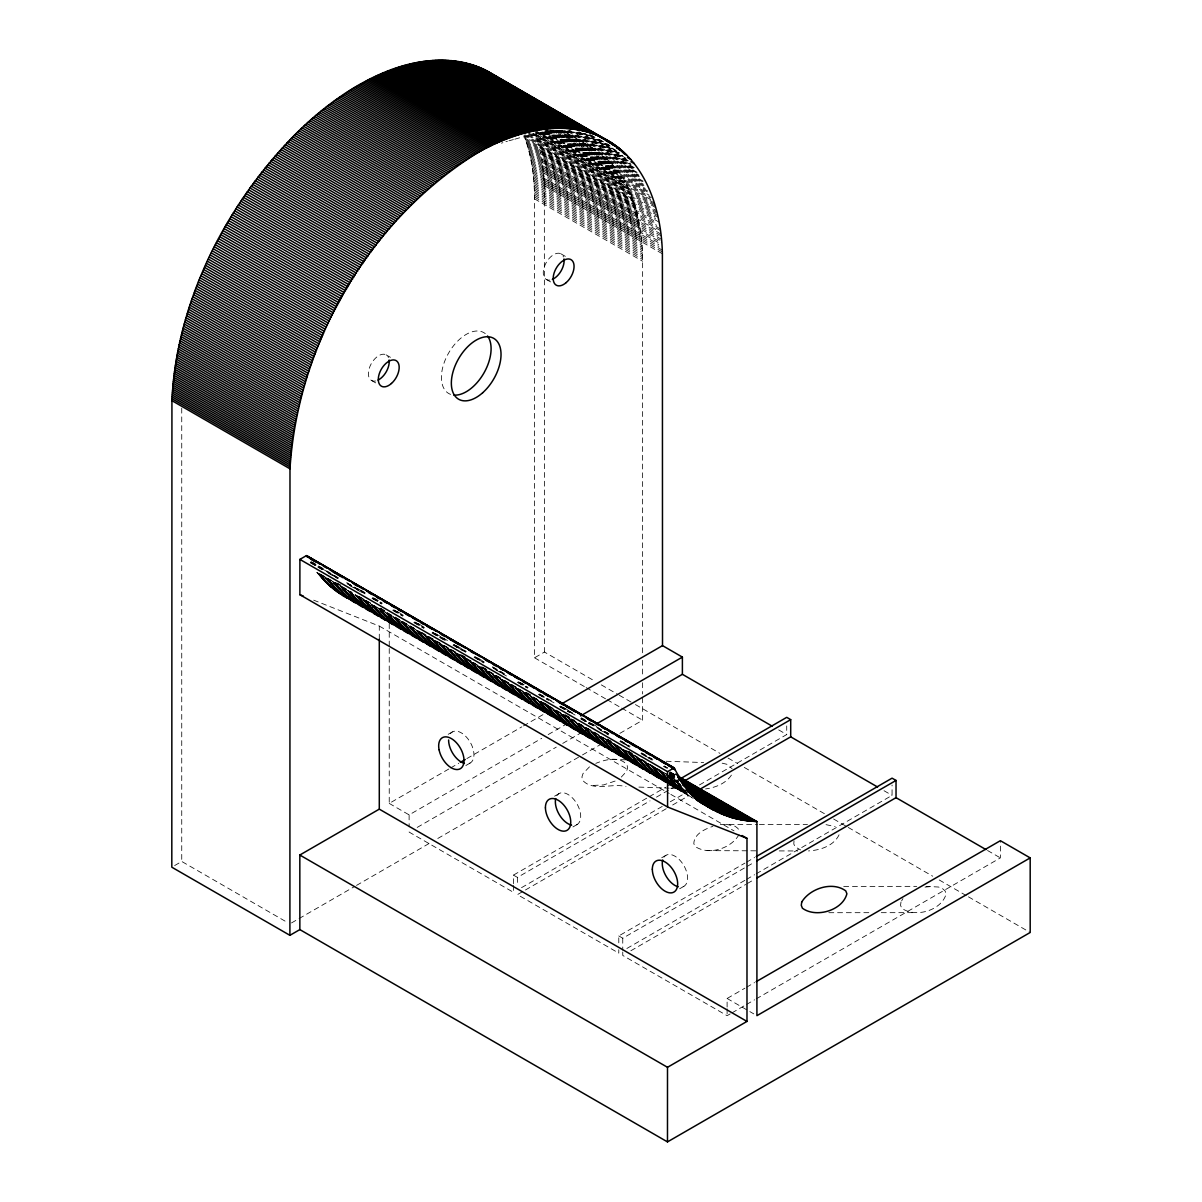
<?xml version="1.0" encoding="UTF-8"?>
<svg xmlns="http://www.w3.org/2000/svg" width="1202" height="1202" viewBox="0 0 1202 1202"><rect width="100%" height="100%" fill="white"/><g stroke="black" fill="none" stroke-linecap="round" stroke-linejoin="round"><path stroke-width="0.75" stroke-dasharray="5 3.75" d="M379.291 639.148L379.291 626.077L313.707 600.174M794.011 840.814L793.801 844.029L795.138 846.824L800.637 849.964M900.989 902.011L900.553 905.271L901.68 908.141C915.188 918.253 941.917 910.455 946.169 893.732L945.042 890.862L942.443 888.578L938.552 887.031L926.126 886.355M739.08 834.488C731.297 848.537 708.804 855.734 695.147 846.478L693.809 843.669C694.035 833.918 704.928 829.049 712.921 826.33M839.056 834.834C833.707 845.983 820.019 850.28 808.48 850.926M901.65 900.854L902.957 898.57M731.432 775.095C725.768 783.584 715.34 787.626 705.574 788.933M589.476 766.846L583.03 773.562L581.948 776.928L582.399 779.993C592.661 792.223 612.659 782.637 626.032 786.649M621.314 777.078L626.467 771.459L627.564 768.093L627.098 765.028C619.736 755.697 605.252 759.544 595.801 763.375M174.651 865.56L181.742 861.458L286.632 922.024M642.634 652.776L642.634 261.255C642.619 240.19 639.87 218.914 632.522 199.081L524.403 136.667C531.75 156.485 534.499 177.761 534.514 198.826L534.514 657.794L544.461 652.055L594.825 681.128M448.181 734.332L452.433 731.883M389.238 648.479L389.238 803.402L449.067 768.859M450.675 767.928L458.773 763.255M466.857 758.582L521.833 726.849M523.441 725.918L552.559 709.105M465.865 765.509L470.117 763.045M389.238 803.402L409.116 814.881L541.711 738.328M548.172 734.587L574.045 719.652M417.199 827.412L556.256 747.133M562.731 743.392L588.604 728.457M291.485 922.941L354.89 886.34M356.513 885.408L431.293 842.226M437.798 838.47L580.866 755.878M582.489 754.931L608.497 739.921M619.871 733.355L642.634 720.208L642.634 695.853M554.573 796.175L558.84 793.711M572.963 826.931L577.215 824.467M513.449 883.725L513.449 875.116L647.668 797.632M649.275 796.701L665.457 787.355M667.065 786.424L678.394 779.888M513.449 875.116L517.431 877.415L650.027 800.863M656.487 797.121L679.13 784.05M521.533 887.662L662.212 806.437M670.295 801.764L686.477 792.434M699.414 784.966L786.724 734.557L786.724 725.948M666.193 808.736L517.431 894.619L618.79 953.141L618.79 949.7M672.654 804.994L688.836 795.664M661.716 857.747L665.968 855.298M679.626 888.789L683.893 886.325M618.79 942.819L618.79 935.922L744.909 863.111M746.532 862.18L754.616 857.507M618.79 935.922L622.756 938.221L745.661 867.273M747.268 866.341L753.744 862.6M626.873 948.468L744.909 880.33M746.532 879.383L754.616 874.725M756.238 873.794L892.064 795.363L892.064 785.041M630.84 950.767L745.661 884.492M747.268 883.545L753.744 879.819M727.105 1007.066L727.105 998.471L744.894 988.194M746.502 987.263L754.586 982.59M622.756 951.999L622.756 955.44L727.105 1015.675L730.335 1013.812M731.958 1012.88L744.894 1005.413M746.502 1004.481L754.586 999.809M756.208 998.877L1000.38 857.897L1000.38 840.694M615.108 781.06L603.539 784.936L592.301 785.477M501.414 143.173L502.917 142.662M505.922 141.701L507.424 141.25M508.927 140.799L513.389 139.582M514.862 139.207C562.491 123.776 618.113 150.325 632.522 199.081M925.014 887.091L933.608 886.34M720.344 824.617L757.515 824.392M843.699 886.4L916.75 886.355M828.824 912.709L870.038 912.679M881.276 912.679L913.114 912.649M759.363 824.407L807.504 824.572M707.061 850.64L757.065 850.821M779.272 850.911L797.797 850.971M611.818 759.363L643.686 760.475M666.178 761.242L703.666 762.549M638.908 787.085L669.138 788.136M670.776 788.196L682.27 788.602M381.545 608.768L379.126 608.482M826.029 824.647L835.15 826.63M726.038 824.287L735.158 826.27L737.953 828.463L739.29 831.258M377.203 608.227L360.179 604.14L344.613 597.109M722.162 763.18L726.699 764.232L732.063 768.664M599.437 139.432L609.144 145.036M590.678 134.804L613.32 147.876M590.002 134.864L612.644 147.936M589.311 134.94L616.806 150.821M588.604 135.03L619.33 152.774M584.668 133.272L620.232 153.811M583.932 133.392L622.741 155.794M583.195 133.527L626.858 158.739M579.214 131.814L626.107 158.889M578.447 131.98L630.209 161.864M577.681 132.175L629.427 162.045M576.9 132.37L630.254 163.187M576.089 132.581L631.08 164.328M573.67 131.889L630.269 164.554M569.613 130.267L634.295 167.604M568.771 130.522L635.077 168.806M567.93 130.793L635.843 170.008M567.074 131.093L634.987 170.308M564.579 130.462L638.968 173.404M563.693 130.778L638.082 173.734M593.127 148.327L561.935 130.267L638.803 174.996M561.244 130.402L598.356 151.828M560.988 130.432L600.369 153.345M560.267 130.402L639.509 176.288M560.402 130.702L602.352 154.938M559.501 130.447L603.329 155.749M559.11 130.492L604.29 156.576M558.449 130.402L640.2 177.58M557.773 130.327L606.184 158.288M557.097 130.282L607.115 159.16M556.646 130.372L639.269 177.956M557.022 130.973L608.948 160.963M555.775 130.657L643.16 181.156M554.513 130.357L610.736 162.826M554.858 131.003L643.821 182.494M552.77 130.267L612.479 164.749M552.018 130.327L613.336 165.726M552.289 130.627L642.845 182.914M551.027 130.267L614.177 166.732M550.471 130.477L643.476 184.282M549.675 130.567L615.83 168.776M548.683 130.582L644.092 185.664M547.406 130.447L617.437 170.879M547.661 131.033L644.693 187.061M546.084 130.297L618.234 171.946M546.369 131.093L619 173.028M545.017 130.582L645.279 188.474M545.032 130.988L619.766 174.14M544.671 131.469L647.472 190.817M545.423 132.596L621.254 176.378M544.536 132.505L648.043 192.26M542.913 131.874L621.99 177.52M542.027 132.1L622.711 178.692M541.862 132.085L646.976 192.771M541.11 132.34L623.417 179.864M540.78 132.626L649.125 195.175M540.119 132.551L624.108 181.051M537.655 131.935L624.785 182.253M534.83 130.357L651.259 197.579M536.708 132.22L625.446 183.47M535.341 131.844L650.162 198.135M535.746 132.52L626.107 184.687M650.658 199.637L535.837 133.347L541.907 159.04L544.341 185.634L544.461 652.055M534.77 133.707L627.384 187.196M536.317 134.864L654.369 203.018M533.357 133.813L536.588 135.676M532.802 133.497L628 188.459M536.783 136.397L654.835 204.55M531.795 133.843L628.616 189.736M529.165 133.272L655.285 206.098M528.129 133.647L629.788 192.35M537.685 139.492L655.736 207.645M528.7 134.97L630.359 193.672M538.105 141.055L651.304 206.413M527.648 135.375L630.915 194.994M524.793 134.759L656.577 210.786M523.877 135.285L656.968 212.378M539.307 145.818L655.751 213.039M524.913 138.05L633.033 200.464M539.683 147.425L657.734 215.579M525.409 139.447L633.514 201.861M525.89 140.859L658.095 217.216M526.356 142.272L634.476 204.701M540.389 150.686L655.21 216.976M526.807 143.714L634.926 206.128M540.72 152.338L655.541 218.629M527.257 145.157L635.377 207.57M541.035 153.991L659.087 222.145M527.693 146.614L635.798 209.028M528.099 148.086L656.157 221.949M528.504 149.559L656.442 223.632M528.91 151.061L637.015 213.475M541.907 159.04L656.728 225.33M529.286 152.564L637.391 214.978M542.162 160.737L660.214 228.891M529.646 154.081L637.766 216.495M542.418 162.45L660.469 230.604M530.007 155.599L638.112 218.013M530.337 157.131L657.464 230.468M530.668 158.679L638.788 221.108M542.868 165.906L660.92 234.059M530.983 160.242L639.088 222.67M543.064 167.649L661.115 235.802M531.284 161.819L639.389 224.233M543.259 169.407L658.08 235.697M531.569 163.397L639.689 225.811M543.439 171.165L661.491 239.333M531.84 164.99L639.96 227.403M543.605 172.938L660.033 240.175M532.095 166.582L640.215 229.011M532.351 168.205L661.806 242.879M532.576 169.828L660.319 243.751M532.802 171.45L640.921 233.879M544.01 178.317L658.816 244.607M533.012 173.088L641.132 235.517M544.115 180.135L658.921 246.425M533.207 174.741L641.327 237.17M544.205 181.953L662.257 250.121M533.387 176.409L641.507 238.822M544.281 183.786L662.332 251.939M533.553 178.076L641.673 240.49M544.341 185.634L662.392 253.787M533.703 179.759L641.823 242.173M533.853 181.442L641.958 243.856M533.973 183.14L642.093 245.554M534.094 184.853L642.199 247.266M534.199 186.565L642.304 248.979M534.274 188.293L642.394 250.707M534.349 190.021L642.469 252.435M534.409 191.764L642.529 254.178M534.454 193.507L642.574 255.936M534.499 195.265L642.604 257.694M534.514 197.038L642.634 259.452M534.514 198.826L642.634 261.255M561.018 253.862L568.245 258.039M546.249 279.42L553.341 283.507M386.173 354.875L390.44 357.325M371.418 380.433L375.685 382.882M778.701 729.914L786.724 734.557M884.011 790.721L892.064 795.363M987.533 850.49L1000.38 857.897M601.316 684.885L617.558 694.26M619.18 695.192L633.8 703.636M635.437 704.582L719.908 753.353M728.021 758.041L737.773 763.661M744.278 767.417L825.504 814.31M833.617 818.998L846.614 826.51M848.236 827.442L932.722 876.213M939.213 879.969L966.829 895.911M968.451 896.842L1030.189 932.482M534.514 657.794L584.548 686.673M586.155 687.604L605.523 698.783M607.13 699.714L620.052 707.167M621.659 708.098L642.634 720.208M360.81 590.182L365.663 592.992M592.436 723.904L597.289 726.714M310.852 561.635L325.426 570.048M357.82 588.755L362.673 591.564M374.017 598.1L380.493 601.841M396.69 611.202L401.558 613.997M417.755 623.357L424.231 627.098M435.575 633.649L448.526 641.117M456.625 645.805L466.346 651.409M477.675 657.96L484.166 661.701M519.79 682.27L526.266 686.011M563.528 707.512L570.003 711.253M581.347 717.804L595.922 726.218M605.643 731.838L608.873 733.701M338.633 577.967L308.974 560.267M346.732 582.654L364.552 592.932M372.65 597.604L382.371 603.224M393.7 609.76L403.421 615.379M414.765 621.93L424.486 627.534M432.585 632.207L447.159 640.621M453.635 644.362L463.356 649.981M474.685 656.517L484.406 662.137M492.504 666.809L507.094 675.223M518.423 681.774L528.144 687.379M539.488 693.93L554.062 702.344M560.538 706.085L575.112 714.499M581.588 718.24L609.129 734.137M620.472 740.687L630.179 746.292M641.522 752.843L652.866 759.394M664.195 765.929L667.441 767.808M311.348 562.506L322.692 569.057M324.315 569.988L335.643 576.539M346.987 583.09L364.807 593.367M372.905 598.04L377.759 600.85M393.955 610.195L398.824 613.005M415.021 622.366L423.119 627.038M432.825 632.643L447.414 641.057M453.89 644.798L465.219 651.349M474.94 656.953L481.416 660.694M492.76 667.245L502.481 672.865M518.678 682.21L523.531 685.02M539.728 694.365L544.596 697.175M560.793 706.521L572.122 713.071M581.843 718.676L607.761 733.641M620.713 741.123L627.204 744.864M641.778 753.278L648.254 757.02M664.451 766.365L667.696 768.243M311.603 562.942L331.046 574.165M332.669 575.097L337.522 577.907M347.243 583.511L352.096 586.321M353.719 587.252L365.062 593.803M373.161 598.476L381.259 603.149M394.211 610.631L402.309 615.319M415.276 622.801L423.374 627.474M433.081 633.078L447.67 641.492M454.146 645.234L465.474 651.784M475.196 657.389L483.294 662.077M493.015 667.681L497.868 670.491M499.491 671.422L505.967 675.163M518.933 682.646L527.032 687.319M539.983 694.801L548.082 699.474M549.705 700.405L554.573 703.215M561.049 706.956L569.147 711.629M570.77 712.561L575.623 715.37M582.099 719.112L608.017 734.076M624.214 743.422L629.067 746.232M642.033 753.714L651.754 759.318M310.236 562.446L321.58 568.982M332.924 575.533L337.777 578.342M347.498 583.947L352.351 586.756M353.974 587.688L362.072 592.361M373.416 598.912L381.515 603.584M392.844 610.135L402.565 615.74M413.909 622.29L423.63 627.91M433.336 633.514L447.925 641.928M456.024 646.601L465.73 652.22M477.074 658.756L483.55 662.497M493.271 668.117L498.124 670.926M499.747 671.858L506.222 675.599M517.566 682.135L527.287 687.754M538.616 694.29L548.337 699.91M559.681 706.46L569.402 712.065M580.731 718.616L593.698 726.098M603.419 731.702L608.272 734.512M624.469 743.858L629.322 746.667M645.519 756.013L652.01 759.754M663.339 766.305L666.584 768.168M310.492 562.867L321.835 569.417M328.311 573.159L338.032 578.778M349.376 585.314L360.705 591.865M372.049 598.416L381.77 604.02M393.099 610.571L402.82 616.175M414.164 622.726L423.885 628.33M431.984 633.003L444.935 640.486M453.034 645.158L462.755 650.778M474.099 657.329L483.805 662.933M495.149 669.484L506.493 676.02M517.822 682.571L527.543 688.175M538.887 694.726L548.593 700.345M559.937 706.881L569.658 712.501M580.987 719.036L590.708 724.656M598.806 729.329L608.528 734.933M619.871 741.484L629.593 747.103M640.921 753.639L652.265 760.19M670.25 771.969L677.868 776.342M669.754 771.954L674.893 774.899M670.295 772.51L675.163 775.305M670.385 772.841L675.434 775.726M669.89 772.811L674.743 775.621M669.394 772.781L674.622 776.026M670.025 773.652L676.516 777.378M669.544 773.607L676.801 777.784M670.596 774.449L675.524 777.318M670.175 774.464L676.651 778.205M669.544 774.313L676.17 778.175M669.814 774.719L676.816 779.016M336.725 582.88L343.201 586.621M380.463 608.122L385.316 610.932M461.448 654.88L467.924 658.621M482.498 667.035L488.989 670.776M526.236 692.292L531.089 695.087M565.105 714.724L569.973 717.534M607.22 739.05L613.696 742.791M628.285 751.205L634.761 754.946M669.845 775.215L676.876 779.257M337.011 583.27L340.256 585.134M461.733 655.27L464.979 657.148M482.783 667.441L486.029 669.304M544.341 702.975L549.194 705.769M565.391 715.13L570.259 717.925M607.506 739.44L610.751 741.303M628.571 751.596L631.801 753.474M669.364 775.17L675.84 778.911M319.777 573.775L352.171 592.466M358.647 596.207L373.221 604.621M379.712 608.362L394.286 616.791M395.142 617.077L415.336 628.947M421.526 632.297L475.271 663.534M481.461 666.885L500.888 678.108M504.419 680.377L519.009 688.791M525.484 692.532L599.993 735.549M606.469 739.29L621.043 747.704M626.768 750.799L646.676 762.278M650.207 764.532L668.011 774.824M669.349 775.365L677.733 780.429M333.029 581.633L316.832 572.287L329.649 586.291L344.223 596.868M334.652 582.579L350.849 591.925M358.947 596.598L370.276 603.149M379.607 608.543L420.099 631.921M420.49 632.132L667.906 775.005M669.529 775.936L678.108 780.669M317.118 572.678L367.331 601.661M373.807 605.402L664.195 773.066M670.22 776.537L678.319 781.21M317.418 573.053L669.198 776.372M670.19 776.747L678.289 781.42M318.004 573.82L677.808 781.36M318.305 574.21L677.883 781.811M318.605 574.586L678.183 782.186M319.206 575.337L669.078 777.318M670.566 778.205L677.177 781.991M319.522 575.698L679.806 783.734M320.123 576.449L681.324 784.981M320.438 576.81L681.158 785.267M321.054 577.531L680.693 785.176M321.37 577.892L681.369 785.928M322.001 578.613L680.903 785.838M322.632 579.319L680.602 785.988M322.962 579.68L681.233 786.694M323.608 580.371L668.928 779.903M670.025 780.549L681.369 787.085M324.255 581.062L682.541 788.061M324.916 581.738L668.628 780.323M669.814 781.03L684.389 789.444M325.577 582.414L683.938 789.323M326.238 583.075L685.801 790.826M326.914 583.736L683.743 789.759M327.59 584.382L685.891 791.367M328.612 585.344L669.093 782.036M669.709 782.397L686.913 792.328M329.303 585.975L687.259 792.644M330.355 586.907L687.394 793.245M331.406 587.823L687.228 793.35M332.473 588.71L687.198 793.5M333.555 589.581L687.439 794.056M335.027 590.723L687.349 794.282M336.5 591.835L688.896 795.393M338.769 593.427L693.404 798.323M343.036 596.177L693.284 798.398M379.291 626.077L669.229 793.47M670.851 794.402L734.016 830.867M727.105 998.471L753.774 1013.872M727.105 1008.794L727.105 1015.675M642.634 660.259L642.634 675.254M642.634 682.751L642.634 693.99M622.756 938.221L622.756 950.271M517.431 877.415L517.431 886.009M513.449 885.438L513.449 892.32L409.116 832.084L409.116 828.644M409.116 814.881L409.116 826.916M389.238 614.883L389.238 646.616M181.742 408.124L181.742 861.458M549.87 280.096A14.755 8.519 -60 0 1 546.459 262.186A14.755 8.519 -60 0 1 563.543 256.988M375.58 380.974A14.755 8.519 -60 0 1 371.178 363.845A14.755 8.519 -60 0 1 388.471 357.55M450.615 394.376A35.128 20.284 -60 0 1 448.526 353.193A35.128 20.284 -60 0 1 485.277 333.63M663.955 857.161A17.925 10.352 60 0 1 683.893 865.635A17.925 10.352 60 0 1 681.264 887.136M556.887 795.679A17.925 10.352 60 0 1 576.75 803.507A17.925 10.352 60 0 1 574.646 825.383M450.389 733.701A17.925 10.352 60 0 1 470.358 742.49A17.925 10.352 60 0 1 467.473 763.796"/><path stroke-width="1.5" d="M497.688 77.514C428.768 32.394 344.268 84.771 294.415 135.255C225.3 206.068 176.889 300.876 171.931 400.642L171.811 867.198L289.907 935.321L299.854 929.597L667.486 1141.9L1030.189 932.482L1030.189 857.897L1000.38 840.694L756.208 981.658M289.907 935.321L289.983 468.795C297.931 343.096 369.179 220.612 476.187 153.646C514.276 131.334 564.264 117.375 605.613 139.312C646.255 161.218 661.506 210.32 662.392 253.787L662.512 645.624L682.39 657.103L682.39 674.307L772.285 726.218M667.486 1141.9L667.501 1067.301L746.983 1021.415L746.983 838.35L667.576 807.008L299.884 594.72L299.899 559.396L306.48 555.594L674.157 767.868C682.631 784.726 695.462 799.676 711.9 809.156M299.854 929.597L299.824 855.028L379.291 809.141L379.291 639.148M667.576 807.008L667.576 771.669L674.157 767.868M460.381 762.323L465.234 759.529M562.251 703.501L662.512 645.624M580.506 715.911L682.39 657.103M596.688 723.784L682.39 674.307M681.624 778.025L786.724 717.339L790.706 719.637L790.706 736.841L700.15 789.128M685.591 780.323L790.706 719.637M756.238 856.575L892.064 778.16L896.031 780.444L896.031 797.662L756.975 877.956M756.975 860.737L896.031 780.444M1030.189 857.897L756.914 1015.675L756.914 821.567L678.845 776.672M756.914 821.567L733.235 818.066L712.305 809.382M299.884 594.72L303.34 596.087M486.389 70.527L611.337 142.677M484.015 69.34L613.561 144.135M481.596 68.229L615.74 145.667M479.147 67.177L617.873 147.275M477.9 66.681L595.952 134.834M605.988 140.634L618.925 148.101M476.653 66.2L594.705 134.354M611.878 144.27L619.962 148.943M475.391 65.749L593.442 133.903M617.753 147.936L620.983 149.799M474.129 65.299L592.18 133.452M617.152 147.876L622.005 150.686M472.852 64.878L590.903 133.031M616.536 147.831L623.012 151.572M471.56 64.472L589.611 132.626M619.15 149.679L624.003 152.489M470.267 64.082L588.319 132.235M621.75 151.542L624.995 153.405M468.96 63.706L587.012 131.859M622.726 152.489L625.972 154.352M467.653 63.36L585.705 131.514M623.688 153.435L626.918 155.313M466.331 63.015L584.382 131.168M465.009 62.699L583.06 130.853M463.672 62.399L581.723 130.567M462.319 62.128L580.371 130.282M627.429 157.447L630.659 159.31M460.967 61.858L579.018 130.011M459.615 61.618L577.666 129.771M458.247 61.392L576.299 129.546M456.865 61.182L574.917 129.335M630.96 161.699L634.205 163.562M455.483 60.986L573.534 129.155M454.101 60.821L572.152 128.975M452.703 60.671L570.755 128.824M451.291 60.536L569.342 128.689M449.879 60.416L567.93 128.569M448.466 60.31L566.518 128.479M447.039 60.235L565.09 128.389M445.611 60.175L563.663 128.329M444.169 60.13L562.22 128.283M442.727 60.1L560.778 128.268M441.269 60.1L559.321 128.253M439.812 60.115L557.863 128.268M438.354 60.145L556.406 128.298M436.882 60.19L554.933 128.344M435.409 60.25L553.461 128.419M433.922 60.34L551.973 128.494M432.435 60.446L550.486 128.599M430.932 60.566L548.983 128.719M429.445 60.701L547.496 128.854M427.927 60.866L545.978 129.02M426.425 61.032L544.476 129.2M424.907 61.227L542.958 129.395M423.389 61.452L541.441 129.606M421.857 61.678L539.908 129.831M420.324 61.933L538.376 130.086M418.792 62.188L536.843 130.357M417.259 62.474L535.311 130.642M415.712 62.789L533.763 130.943M414.164 63.105L532.216 131.258M412.617 63.451L530.668 131.604M411.054 63.796L529.105 131.965M409.491 64.172L527.543 132.34M407.929 64.577L525.98 132.731M406.366 64.983L524.418 133.137M404.789 65.419L522.84 133.572M403.211 65.855L521.262 134.023M401.633 66.32L519.685 134.489M400.056 66.816L518.107 134.97M398.463 67.312L516.514 135.465M396.87 67.823L514.922 135.991M395.278 68.364L513.329 136.517M393.685 68.92L511.736 137.073M392.092 69.491L510.144 137.644M390.485 70.077L508.536 138.245M388.892 70.693L506.943 138.846M387.284 71.309L505.336 139.477M385.677 71.955L503.728 140.108M384.069 72.616L502.12 140.769M382.461 73.292L500.513 141.445M380.839 73.983L498.89 142.152M379.231 74.704L497.282 142.858M377.608 75.425L495.66 143.579M376.001 76.177L494.052 144.33M374.378 76.943L492.429 145.096M372.755 77.724L490.807 145.878M371.133 78.521L489.184 146.674M369.51 79.332L487.561 147.485M367.887 80.158L485.939 148.312M366.264 81L484.316 149.168M364.642 81.871L482.693 150.025M363.019 82.758L481.07 150.911M361.381 83.644L479.433 151.813M359.759 84.561L477.81 152.714M358.136 85.492L476.187 153.646M356.513 86.439L474.565 154.592M354.89 87.4L472.942 155.554M353.253 88.377L471.304 156.545M351.63 89.384L469.682 157.537M350.007 90.39L468.059 158.544M348.385 91.412L466.436 159.581M346.762 92.464L464.813 160.617M345.139 93.516L463.191 161.684M343.517 94.597L461.568 162.751M341.894 95.694L459.945 163.848M340.271 96.791L458.323 164.944M338.663 97.918L456.715 166.071M337.041 99.06L455.092 167.213M335.433 100.202L453.485 168.37M333.81 101.374L451.862 169.527M332.203 102.561L450.254 170.714M330.595 103.763L448.647 171.916M328.987 104.965L447.039 173.133M327.38 106.197L445.431 174.35M325.787 107.444L443.838 175.597M324.179 108.706L442.231 176.859M322.587 109.968L440.638 178.136M320.994 111.26L439.046 179.414M319.401 112.567L437.453 180.721M317.809 113.874L435.86 182.028M316.216 115.212L434.268 183.365M314.639 116.549L432.69 184.702M313.061 117.916L431.112 186.07M311.483 119.283L429.535 187.437M309.906 120.666L427.957 188.819M308.343 122.063L426.394 190.216M306.78 123.475L424.832 191.629M305.218 124.903L423.269 193.056M303.655 126.345L421.707 194.499M302.108 127.803L420.159 195.956M300.56 129.26L418.612 197.429M299.013 130.748L417.064 198.901M297.48 132.235L415.531 200.388M295.932 133.738L413.984 201.906M294.415 135.255L412.466 203.423M292.882 136.788L410.934 204.941M291.365 138.335L409.416 206.489M289.847 139.883L407.899 208.051M288.33 141.46L406.381 209.614M286.827 143.038L404.879 211.191M285.34 144.631L403.391 212.784M283.837 146.238L401.889 214.392M282.35 147.846L400.401 215.999M280.862 149.469L398.914 217.637M279.39 151.121L397.441 219.275M277.917 152.759L395.969 220.928M276.46 154.427L394.511 222.58M275.003 156.095L393.054 224.248M273.545 157.778L391.597 225.931M272.103 159.475L390.154 227.629M270.66 161.173L388.712 229.342M269.233 162.901L387.284 231.054M267.806 164.629L385.857 232.782M266.378 166.357L384.43 234.51M264.966 168.1L383.032 236.268M263.569 169.858L381.62 238.011M262.171 171.631L380.223 239.784M260.774 173.404L378.84 241.557M259.392 175.191L377.443 243.345M258.024 176.994L376.076 245.148M256.657 178.797L374.708 246.951M255.29 180.601L373.341 248.769M253.938 182.434L371.989 250.587M252.6 184.267L370.652 252.42M251.263 186.1L369.315 254.268M249.941 187.948L367.992 256.116M248.619 189.811L366.67 257.964M247.311 191.674L365.363 259.842M246.004 193.552L364.056 261.72M244.712 195.445L362.764 263.599M243.42 197.338L361.471 265.492M242.143 199.231L360.194 267.385M240.881 201.14L358.932 269.293M239.619 203.048L357.67 271.216M238.372 204.971L356.423 273.139M237.125 206.909L355.176 275.063M235.892 208.847L353.944 277.001M234.675 210.786L352.727 278.939M233.458 212.739L351.51 280.892M232.256 214.692L350.308 282.846M231.069 216.66L349.121 284.814M229.882 218.629L347.934 286.782M228.711 220.597L346.762 288.765M227.539 222.58L345.59 290.749M226.382 224.579L344.433 292.732M225.24 226.577L343.291 294.73M224.098 228.575L342.149 296.729M222.986 230.574L341.037 298.727M221.859 232.587L339.926 300.74M220.762 234.6L338.814 302.754M219.665 236.629L337.717 304.782M218.584 238.642L336.635 306.81M217.517 240.685L335.568 308.839M216.45 242.714L334.502 310.867M215.398 244.757L333.45 312.911M214.362 246.801L332.413 314.954M213.34 248.844L331.391 316.997M212.318 250.902L330.37 319.056M211.312 252.946L329.363 321.114M210.32 255.019L328.371 323.173M209.328 257.078L327.38 325.231M208.352 259.136L326.403 327.305M207.39 261.21L325.441 329.363M206.444 263.283L324.495 331.436M205.512 265.357L323.563 333.51M204.58 267.43L322.632 335.598M203.664 269.518L321.715 337.672M202.762 271.592L320.814 339.76M201.876 273.68L319.927 341.834M200.989 275.769L319.041 343.922M200.118 277.857L318.169 346.011M199.262 279.946L317.313 348.099M198.42 282.034L316.472 350.203M197.594 284.138L315.645 352.291M196.767 286.226L314.819 354.38M195.971 288.33L314.022 356.483M195.175 290.418L313.226 358.572M194.393 292.522L312.445 360.675M193.627 294.625L311.679 362.779M192.861 296.714L310.912 364.867M192.125 298.817L310.176 366.971M191.388 300.921L309.44 369.074M190.667 303.009L308.719 371.178M189.961 305.113L308.012 373.266M189.27 307.216L307.321 375.37M188.594 309.305L306.645 377.473M187.918 311.408L305.969 379.562M187.272 313.497L305.323 381.665M186.626 315.6L304.677 383.754M185.994 317.689L304.046 385.857M185.378 319.792L303.43 387.945M184.777 321.881L302.829 390.034M184.191 323.969L302.243 392.122M183.606 326.058L301.657 394.211M183.05 328.146L301.101 396.299M182.494 330.234L300.545 398.388M181.968 332.308L300.019 400.461M181.442 334.396L299.493 402.55M180.931 336.47L298.982 404.623M180.435 338.543L298.487 406.697M179.954 340.617L298.006 408.77M179.489 342.675L297.54 410.844M179.023 344.749L297.074 412.902M178.587 346.807L296.639 414.96M178.166 348.865L296.218 417.019M177.746 350.924L295.797 419.077M177.34 352.967L295.392 421.121M176.964 355.011L295.016 423.179M176.589 357.054L294.64 425.223M176.228 359.097L294.28 427.251M175.883 361.126L293.934 429.294M175.552 363.169L293.604 431.323M175.237 365.183L293.288 433.351M174.936 367.211L292.988 435.364M174.636 369.224L292.687 437.378M174.365 371.238L292.417 439.391M174.11 373.236L292.161 441.389M173.854 375.234L291.906 443.388M173.629 377.233L291.68 445.386M173.404 379.216L291.455 447.369M790.706 736.841L877.58 787.009M896.031 797.662L985.925 849.559M173.193 381.199L291.245 449.353M173.013 383.168L291.064 451.321M172.833 385.136L290.884 453.289M172.667 387.104L290.719 455.257M172.517 389.057L290.568 457.211M172.382 391.011L290.433 459.164M172.262 392.949L290.313 461.102M172.156 394.887L290.208 463.04M172.066 396.81L290.118 464.964M171.991 398.733L290.043 466.887M171.931 400.642L289.983 468.795M306.48 555.594L674.247 768.048M306.57 555.775L674.487 768.499M308.659 557.623L320.002 564.159M323.233 566.037L326.478 567.9M329.709 569.778L334.577 572.573M337.807 574.451L341.052 576.314M344.298 578.192L349.151 580.987M352.396 582.865L363.725 589.416M366.971 591.279L378.299 597.83M381.545 599.693L413.939 618.399M417.184 620.277L436.611 631.486M439.857 633.364L443.102 635.227M446.333 637.105L451.201 639.915M454.431 641.778L457.677 643.656M460.907 645.519L465.775 648.329M469.005 650.192L480.349 656.743M483.595 658.606L494.923 665.157M498.169 667.02L530.563 685.726M533.793 687.604L553.236 698.828M556.481 700.691L567.81 707.242M571.055 709.105L574.301 710.983M577.531 712.846L582.399 715.656M585.629 717.519L596.973 724.07M600.204 725.948L611.548 732.484M614.793 734.362L647.187 753.053M650.417 754.931L669.86 766.155M310.522 559.005L315.375 561.815M333.194 572.092L342.916 577.711M354.244 584.247L357.49 586.125M368.819 592.676L372.064 594.539M376.917 597.349L380.163 599.212M383.408 601.09L386.638 602.953M391.506 605.763L394.737 607.626M397.982 609.504L401.213 611.367M406.081 614.177L409.311 616.055M412.556 617.918L417.41 620.728M420.655 622.591L423.9 624.469M427.131 626.332L431.999 629.142M441.72 634.746L444.95 636.624M449.818 639.434L459.525 645.038M470.868 651.589L474.114 653.452M485.443 660.003L488.688 661.866M493.541 664.676L496.787 666.539M500.017 668.417L503.262 670.28M508.115 673.09L511.361 674.968M514.606 676.831L517.837 678.709M522.705 681.504L525.935 683.382M529.18 685.245L534.034 688.055M537.279 689.918L540.509 691.796M543.755 693.659L548.608 696.469M558.329 702.088L563.197 704.883M566.427 706.761L576.149 712.365M587.493 718.916L590.723 720.779M595.591 723.589L598.821 725.452M602.067 727.33L605.312 729.193M610.165 732.003L613.411 733.881M616.641 735.744L619.886 737.622M624.74 740.417L627.985 742.295M631.215 744.158L636.083 746.968M639.314 748.831L642.559 750.709M645.805 752.572L650.658 755.382M653.903 757.26L657.133 759.123M660.379 761.001L665.232 763.796M668.477 765.674L674.953 769.415M671.948 767.988L675.193 769.866M675.464 774.133L678.694 776.011M678.349 776.642L756.103 821.537M677.853 776.627L755.607 821.507M678.98 777.544L755.111 821.492M678.484 777.514L754.616 821.462M299.899 559.396L667.576 771.669M677.988 777.484L754.12 821.432M679.115 778.385L753.624 821.402M679.746 779.257L753.128 821.372M679.25 779.227L752.152 821.312M680.392 780.128L751.656 821.266M678.98 779.527L751.16 821.221M679.25 779.933L750.679 821.191M680.542 780.924L750.183 821.146M682.811 782.697L749.222 821.041M683.938 783.584L748.726 820.996M681.835 782.592L748.245 820.936M681.354 782.547L747.764 820.876M683.622 784.29L746.803 820.771M683.142 784.23L746.322 820.696M682.676 784.17L745.841 820.635M682.751 784.606L744.879 820.5M682.856 784.891L744.399 820.425M685.14 786.619L743.452 820.275M683.953 786.108L742.971 820.2M685.335 787.31L742.025 820.049M686.492 788.166L741.559 819.959M687.168 788.918L740.612 819.779M686.237 788.737L740.147 819.689M686.447 789.023L739.215 819.509M686.447 789.383L738.283 819.313M687.394 790.075L737.818 819.208M686.417 789.834L736.901 818.998M687.379 790.721L735.97 818.772M689.242 792.253L735.053 818.547M688.716 792.223L734.137 818.307M691.015 793.816L733.235 818.066M689.768 793.365L732.334 817.811M691.09 794.492L731.432 817.555M692.382 795.499L730.08 817.135M692.472 795.754L729.193 816.864M692.232 795.844L727.856 816.413M694.591 797.407L726.985 816.113M695.297 798.188L725.242 815.467M694.756 798.128L723.935 814.971M695.883 799.135L722.222 814.28M695.808 799.33L720.524 813.544M697.325 800.547L718 812.387M700.556 802.605L713.507 810.058M742.115 835.54L746.983 838.35M379.291 809.141L746.983 1021.415M299.824 855.028L667.501 1067.301M498.755 78.31L499.822 79.122M307.276 557.127L306.795 556.226M389.132 360.014A14.755 8.519 -60 0 1 378.074 380.087M564.023 258.941A14.755 8.519 -60 0 1 552.334 279.405M487.546 335.989A35.128 20.284 -60 0 1 483.97 372.936A35.128 20.284 -60 0 1 453.83 395.082M678.213 886.836A17.925 10.352 60 0 1 662.693 859.956M571.626 825.188A17.925 10.352 60 0 1 555.7 798.564M464.408 763.435A17.925 10.352 60 0 1 448.616 739.966M801.719 902.056L801.283 905.331L802.41 908.201C815.918 918.298 842.647 910.515 846.899 893.777L845.772 890.907C832.445 880.991 809.908 888.443 801.719 902.056M566.232 282.575A14.755 8.519 -60 0 0 571.085 259.677A14.755 8.519 -60 0 0 553.581 274.988A14.755 8.519 -60 0 0 566.232 282.575M391.446 383.468A14.755 8.519 -60 0 0 396.119 360.615A14.755 8.519 -60 0 0 378.66 376.091A14.755 8.519 -60 0 0 391.446 383.468M482.618 392.799A35.128 20.284 -60 0 0 493.752 338.378A35.128 20.284 -60 0 0 452.192 375.234A35.128 20.284 -60 0 0 482.618 392.799M545.423 807.894A17.925 10.352 60 0 0 564.715 831.123A17.925 10.352 60 0 0 564.129 805.46A17.925 10.352 60 0 0 545.423 807.894M652.325 869.226A17.925 10.352 60 0 0 671.332 892.876A17.925 10.352 60 0 0 671.332 867.528A17.925 10.352 60 0 0 652.325 869.226M439.061 749.717A17.925 10.352 60 0 0 460.186 768.784A17.925 10.352 60 0 0 454.777 741.093A17.925 10.352 60 0 0 439.061 749.717"/></g></svg>
